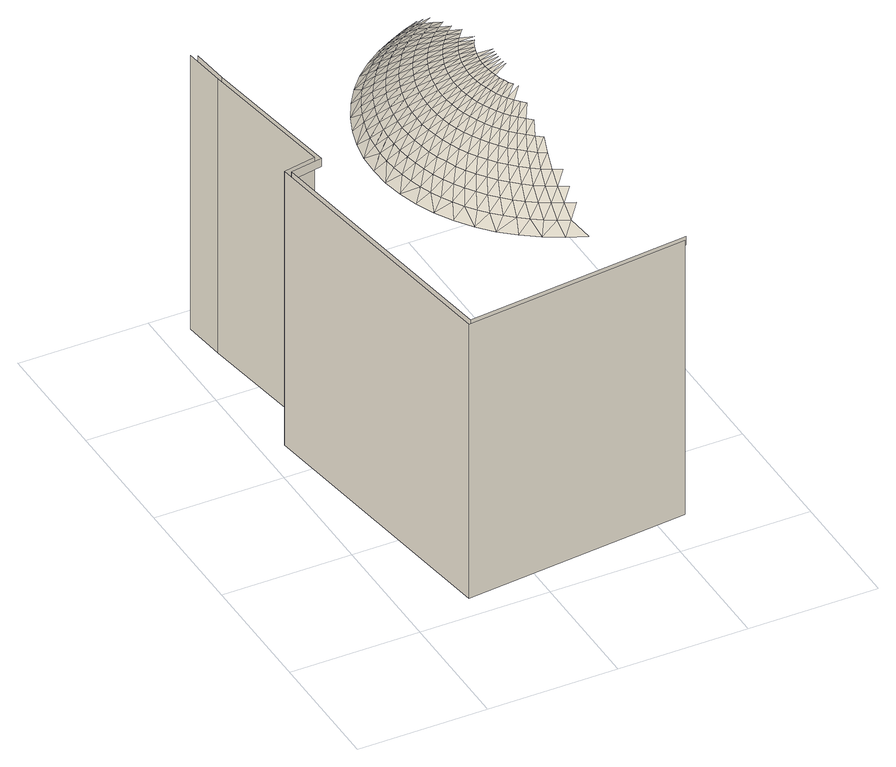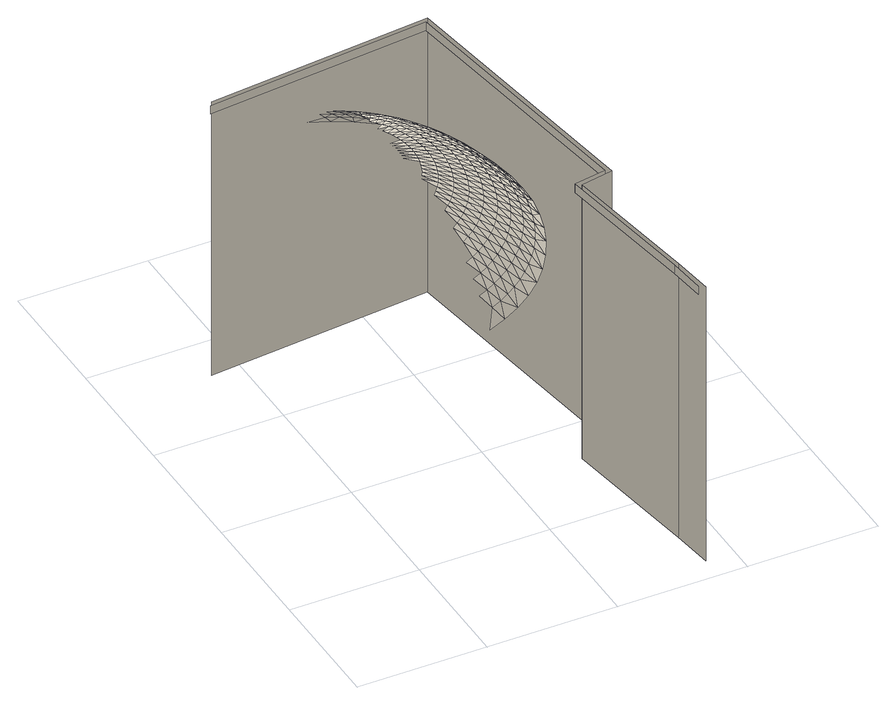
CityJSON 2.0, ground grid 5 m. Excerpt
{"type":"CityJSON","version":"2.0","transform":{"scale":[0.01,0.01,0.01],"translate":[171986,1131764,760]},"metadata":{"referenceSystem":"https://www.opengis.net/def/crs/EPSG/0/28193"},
"CityObjects":{
"building1":{"type":"Building","attributes":{"height":{"value":"8.781","sources":[{"name":"inferred","type":"automatic","notes":"inferred from the number of floors and default height of a single floor"}]},"numberOfFloors":{"value":3,"sources":[{"name":"Amiran Atlas, sheet 12, map 4.3","type":"Secondary cartographic source"}],"paradata":{"author":"Beatrice Vaienti","date":"29-05-2023","comments":"In the atlas the value is \"1-3\", we have chosen a random value between 1 and 3 assigning a higher probability to 1 and 2 floors, respectively p=[0.35,0.35,0.3] for 1, 2, 3 floors","version":0}},"roof":{"type":{"value":"domed","paradata":{"author":"Beatrice Vaienti","date":"29-05-2023","version":0}},"parameters":{"baseFloorThickness":{"value":"0.254"},"railingHeight":{"value":"0.357"},"railingWidth":{"value":"0.179"},"domePercentVertRadius":{"value":"0.496"},"domePercentBaseRadius":{"value":"0.496"}}},"floorHeight":{"value":"2.927","sources":[{"name":"random","type":"automatic","notes":"Random value picked in the default range: [2.8, 3.5]"}]},"updatedGeometry":true,"terrainDifference":{"value":"2.1902035290715287"}},"geometry":[{"type":"MultiSurface","lod":"2","boundaries":[[[0,1,2,3]],[[4,5,6,7]],[[8,9,1,0]],[[5,10,11,6]],[[9,8,12,13]],[[14,15,11,10]],[[13,12,16,17]],[[18,19,20]],[[21,22,15,14]],[[23,20,24]],[[25,26,19]],[[18,27,19]],[[23,18,20]],[[27,25,19]],[[28,24,29]],[[30,23,24]],[[31,32,26]],[[25,33,26]],[[28,30,24]],[[33,31,26]],[[3,2,34,35]],[[36,29,37]],[[36,28,29]],[[38,27,18]],[[39,18,23]],[[40,25,27]],[[41,42,32]],[[31,41,32]],[[43,23,30]],[[44,33,25]],[[45,30,28]],[[39,38,18]],[[38,40,27]],[[46,47,4,7]],[[43,39,23]],[[48,31,33]],[[49,36,37]],[[40,44,25]],[[45,43,30]],[[41,50,42]],[[51,28,36]],[[44,48,33]],[[52,41,31]],[[53,49,37]],[[53,37,54]],[[51,45,28]],[[48,52,31]],[[50,55,42]],[[55,56,42]],[[57,36,49]],[[58,38,39]],[[59,40,38]],[[60,50,41]],[[57,51,36]],[[61,39,43]],[[62,44,40]],[[52,60,41]],[[63,43,45]],[[64,48,44]],[[65,53,54]],[[66,49,53]],[[58,59,38]],[[61,58,39]],[[59,62,40]],[[66,57,49]],[[67,45,51]],[[63,61,43]],[[55,68,56]],[[69,55,50]],[[70,52,48]],[[62,64,44]],[[60,69,50]],[[67,63,45]],[[71,65,54]],[[72,51,57]],[[71,54,73]],[[64,70,48]],[[74,60,52]],[[75,53,65]],[[75,66,53]],[[68,76,56]],[[72,67,51]],[[76,77,56]],[[70,74,52]],[[78,68,55]],[[69,78,55]],[[79,57,66]],[[80,59,58]],[[81,58,61]],[[82,62,59]],[[83,69,60]],[[84,61,63]],[[79,72,57]],[[85,64,62]],[[74,83,60]],[[86,63,67]],[[87,75,65]],[[87,65,71]],[[88,70,64]],[[89,71,73]],[[81,80,58]],[[80,82,59]],[[90,66,75]],[[84,81,61]],[[82,85,62]],[[78,91,68]],[[90,79,66]],[[91,76,68]],[[92,67,72]],[[86,84,63]],[[93,78,69]],[[89,73,94]],[[76,95,77]],[[96,74,70]],[[85,88,64]],[[83,93,69]],[[92,86,67]],[[97,72,79]],[[88,96,70]],[[95,98,77]],[[99,87,71]],[[100,75,87]],[[99,71,89]],[[101,83,74]],[[100,90,75]],[[97,92,72]],[[102,91,78]],[[91,103,76]],[[96,101,74]],[[93,102,78]],[[104,80,81]],[[103,95,76]],[[105,82,80]],[[106,79,90]],[[107,81,84]],[[108,85,82]],[[109,89,94]],[[110,93,83]],[[111,84,86]],[[106,97,79]],[[112,88,85]],[[113,87,99]],[[101,110,83]],[[113,100,87]],[[114,86,92]],[[95,115,98]],[[116,99,89]],[[104,105,80]],[[107,104,81]],[[117,96,88]],[[105,108,82]],[[118,90,100]],[[116,89,109]],[[111,107,84]],[[102,119,91]],[[119,103,91]],[[108,112,85]],[[118,106,90]],[[120,92,97]],[[121,109,94]],[[122,102,93]],[[103,123,95]],[[114,111,86]],[[124,101,96]],[[112,117,88]],[[110,122,93]],[[123,115,95]],[[121,94,125]],[[120,114,92]],[[115,126,98]],[[127,113,99]],[[128,97,106]],[[127,99,116]],[[117,124,96]],[[129,100,113]],[[129,118,100]],[[130,110,101]],[[131,116,109]],[[119,132,103]],[[128,120,97]],[[126,133,98]],[[134,119,102]],[[132,123,103]],[[122,134,102]],[[135,105,104]],[[124,130,101]],[[136,104,107]],[[131,109,121]],[[137,108,105]],[[138,106,118]],[[139,107,111]],[[140,112,108]],[[123,141,115]],[[142,122,110]],[[143,111,114]],[[138,128,106]],[[144,113,127]],[[145,117,112]],[[141,126,115]],[[144,129,113]],[[146,127,116]],[[130,142,110]],[[146,116,131]],[[136,135,104]],[[147,114,120]],[[135,137,105]],[[148,121,125]],[[139,136,107]],[[149,118,129]],[[137,140,108]],[[150,132,119]],[[151,124,117]],[[134,150,119]],[[132,152,123]],[[143,139,111]],[[140,145,112]],[[149,138,118]],[[153,134,122]],[[152,141,123]],[[154,131,121]],[[155,120,128]],[[147,143,114]],[[126,156,133]],[[142,153,122]],[[157,130,124]],[[145,151,117]],[[154,121,148]],[[158,144,127]],[[158,127,146]],[[148,125,159]],[[155,147,120]],[[141,160,126]],[[161,129,144]],[[162,128,138]],[[163,146,131]],[[151,157,124]],[[161,149,129]],[[150,164,132]],[[165,142,130]],[[164,152,132]],[[160,156,126]],[[163,131,154]],[[166,150,134]],[[156,167,133]],[[162,155,128]],[[153,166,134]],[[168,135,136]],[[169,137,135]],[[152,170,141]],[[171,136,139]],[[157,165,130]],[[172,140,137]],[[173,138,149]],[[174,139,143]],[[170,160,141]],[[175,145,140]],[[176,153,142]],[[177,154,148]],[[178,144,158]],[[179,158,146]],[[173,162,138]],[[180,143,147]],[[178,161,144]],[[179,146,163]],[[181,151,145]],[[165,176,142]],[[168,169,135]],[[182,164,150]],[[171,168,136]],[[169,172,137]],[[164,183,152]],[[166,182,150]],[[184,147,155]],[[185,149,161]],[[174,171,139]],[[186,163,154]],[[160,187,156]],[[183,170,152]],[[172,175,140]],[[188,157,151]],[[156,189,167]],[[180,174,143]],[[185,173,149]],[[190,166,153]],[[175,181,145]],[[191,155,162]],[[187,189,156]],[[176,190,153]],[[170,192,160]],[[184,180,147]],[[193,158,179]],[[193,178,158]],[[194,165,157]],[[181,188,151]],[[195,179,163]],[[196,161,178]],[[192,187,160]],[[191,184,155]],[[197,162,173]],[[182,198,164]],[[198,183,164]],[[196,185,161]],[[188,194,157]],[[199,182,166]],[[200,176,165]],[[183,201,170]],[[190,199,166]],[[189,202,167]],[[197,191,162]],[[201,192,170]],[[203,169,168]],[[204,168,171]],[[205,172,169]],[[194,200,165]],[[206,173,185]],[[207,171,174]],[[208,175,172]],[[187,209,189]],[[210,178,193]],[[211,174,180]],[[212,190,176]],[[210,196,178]],[[213,181,175]],[[206,197,173]],[[192,214,187]],[[215,180,184]],[[198,216,183]],[[217,198,182]],[[202,218,167]],[[216,201,183]],[[200,212,176]],[[199,217,182]],[[219,188,181]],[[209,202,189]],[[204,203,168]],[[203,205,169]],[[220,185,196]],[[207,204,171]],[[205,208,172]],[[214,209,187]],[[221,184,191]],[[211,207,174]],[[201,222,192]],[[208,213,175]],[[223,199,190]],[[224,194,188]],[[220,206,185]],[[215,211,180]],[[213,219,181]],[[222,214,192]],[[212,223,190]],[[225,191,197]],[[221,215,184]],[[226,200,194]],[[227,216,198]],[[219,224,188]],[[217,227,198]],[[216,228,201]],[[229,197,206]],[[230,217,199]],[[225,221,191]],[[209,231,202]],[[228,222,201]],[[224,226,194]],[[232,212,200]],[[214,233,209]],[[202,234,218]],[[223,230,199]],[[229,225,197]],[[235,203,204]],[[236,205,203]],[[222,237,214]],[[238,204,207]],[[231,234,202]],[[239,208,205]],[[226,232,200]],[[233,231,209]],[[240,207,211]],[[241,213,208]],[[227,242,216]],[[243,223,212]],[[242,228,216]],[[244,227,217]],[[245,211,215]],[[237,233,214]],[[246,219,213]],[[230,244,217]],[[228,247,222]],[[232,243,212]],[[248,215,221]],[[249,224,219]],[[235,236,203]],[[247,237,222]],[[238,235,204]],[[236,239,205]],[[234,250,218]],[[240,238,207]],[[251,230,223]],[[239,241,208]],[[245,240,211]],[[252,226,224]],[[241,246,213]],[[243,251,223]],[[231,253,234]],[[233,254,231]],[[255,242,227]],[[242,256,228]],[[244,255,227]],[[246,249,219]],[[256,247,228]],[[237,257,233]],[[258,232,226]],[[250,259,218]],[[260,244,230]],[[249,252,224]],[[254,253,231]],[[247,261,237]],[[253,250,234]],[[257,254,233]],[[251,260,230]],[[262,243,232]],[[252,258,226]],[[261,257,237]],[[255,263,242]],[[263,256,242]],[[264,255,244]],[[258,262,232]],[[256,265,247]],[[266,239,236]],[[267,251,243]],[[268,241,239]],[[260,264,244]],[[265,261,247]],[[269,246,241]],[[254,270,253]],[[271,249,246]],[[262,267,243]],[[257,272,254]],[[253,273,250]],[[274,260,251]],[[275,252,249]],[[261,276,257]],[[250,277,259]],[[263,278,256]],[[279,263,255]],[[278,265,256]],[[264,279,255]],[[272,270,254]],[[267,274,251]],[[270,273,253]],[[280,258,252]],[[276,272,257]],[[265,281,261]],[[273,277,250]],[[282,264,260]],[[283,262,258]],[[281,276,261]],[[274,282,260]],[[284,278,263]],[[279,284,263]],[[278,285,265]],[[277,286,259]],[[285,281,265]],[[287,279,264]],[[272,288,270]],[[270,289,273]],[[276,290,272]],[[282,287,264]],[[273,291,277]],[[281,292,276]],[[290,288,272]],[[288,289,270]],[[284,293,278]],[[293,285,278]],[[294,284,279]],[[292,290,276]],[[289,291,273]],[[285,295,281]],[[295,292,281]],[[277,296,286]],[[291,296,277]],[[293,297,285]],[[290,298,288]],[[297,295,285]],[[288,299,289]],[[292,300,290]],[[289,301,291]],[[295,302,292]],[[298,299,288]],[[300,298,290]],[[299,301,289]],[[291,303,296]],[[302,300,292]],[[296,304,286]],[[301,303,291]],[[300,305,298]],[[298,306,299]],[[303,304,296]],[[299,307,301]],[[304,308,286]],[[305,306,298]],[[306,307,299]],[[301,309,303]],[[307,309,301]],[[303,310,304]],[[309,310,303]],[[307,311,309]],[[304,312,308]],[[310,312,304]],[[309,313,310]],[[310,314,312]],[[312,315,308]]]}]}
},
"vertices":[
[87,1165,1245],[87,1165,87],[238,94,87],[238,94,1245],[253,114,1210],[107,1150,1210],[107,1150,1245],[253,114,1245],[214,1188,1245],[214,1188,87],[234,1173,1210],[234,1173,1245],[131,1740,1245],[131,1740,87],[148,1742,1210],[148,1742,1245],[112,1903,1245],[112,1903,87],[450,860,1255],[398,910,1210],[420,833,1210],[132,1888,1210],[132,1888,1245],[466,816,1255],[450,760,1210],[427,951,1255],[384,989,1210],[437,905,1255],[507,731,1255],[489,690,1210],[485,773,1255],[417,1045,1255],[380,1068,1210],[421,998,1255],[1113,181,87],[1113,181,1245],[532,691,1255],[535,625,1210],[481,893,1298],[495,851,1298],[471,936,1298],[417,1092,1255],[384,1148,1210],[512,810,1298],[463,980,1298],[531,771,1298],[1127,200,1245],[1127,200,1210],[458,1024,1298],[560,653,1255],[421,1139,1255],[553,732,1298],[457,1068,1298],[590,617,1255],[588,566,1210],[427,1185,1255],[398,1226,1210],[578,696,1298],[528,886,1338],[517,925,1338],[458,1112,1298],[543,847,1338],[509,966,1338],[559,809,1338],[503,1006,1338],[623,584,1255],[605,661,1298],[579,773,1338],[437,1231,1255],[463,1156,1298],[500,1048,1338],[658,552,1255],[601,738,1338],[647,513,1210],[500,1089,1338],[635,628,1298],[450,1276,1255],[420,1303,1210],[471,1200,1298],[625,704,1338],[566,918,1376],[578,882,1376],[557,955,1376],[503,1130,1338],[592,846,1376],[550,992,1376],[609,812,1376],[667,597,1298],[546,1030,1376],[695,523,1255],[651,673,1338],[481,1243,1298],[628,779,1376],[509,1171,1338],[712,466,1210],[466,1320,1255],[545,1068,1376],[649,747,1376],[450,1376,1210],[700,569,1298],[680,643,1338],[546,1106,1376],[517,1211,1338],[495,1285,1298],[617,914,1410],[607,948,1410],[672,717,1376],[629,882,1410],[600,982,1410],[734,497,1255],[550,1144,1376],[643,850,1410],[595,1016,1410],[711,615,1338],[659,819,1410],[485,1363,1255],[736,543,1298],[593,1051,1410],[698,689,1376],[528,1251,1338],[678,790,1410],[774,473,1255],[557,1182,1376],[512,1326,1298],[593,1086,1410],[782,428,1210],[507,1405,1255],[743,590,1338],[698,761,1410],[725,663,1376],[595,1120,1410],[774,519,1298],[543,1290,1338],[489,1446,1210],[566,1219,1376],[660,945,1441],[669,915,1441],[652,975,1441],[720,735,1410],[681,886,1441],[647,1006,1441],[531,1366,1298],[600,1155,1410],[695,858,1441],[755,638,1376],[643,1037,1441],[777,567,1338],[710,831,1441],[817,453,1255],[744,710,1410],[578,1255,1376],[642,1068,1441],[559,1327,1338],[607,1189,1410],[813,499,1298],[728,805,1441],[532,1445,1255],[643,1099,1441],[785,616,1376],[856,397,1210],[553,1404,1298],[770,687,1410],[747,780,1441],[813,546,1338],[592,1290,1376],[647,1131,1441],[617,1222,1410],[535,1511,1210],[713,946,1469],[706,972,1469],[579,1364,1338],[723,920,1469],[700,999,1469],[768,757,1441],[734,894,1469],[696,1027,1469],[652,1161,1441],[853,481,1298],[798,665,1410],[818,596,1376],[747,870,1469],[694,1054,1469],[629,1255,1410],[609,1324,1376],[762,846,1469],[791,735,1441],[850,528,1338],[578,1441,1298],[694,1082,1469],[560,1483,1255],[660,1192,1441],[778,824,1469],[601,1399,1338],[827,646,1410],[696,1110,1469],[851,578,1376],[814,715,1441],[796,803,1469],[643,1287,1410],[669,1221,1441],[700,1137,1469],[628,1357,1376],[590,1519,1255],[761,974,1494],[768,951,1494],[755,997,1494],[815,783,1469],[777,929,1494],[751,1020,1494],[605,1475,1298],[840,696,1441],[787,907,1494],[706,1164,1469],[748,1044,1494],[625,1432,1338],[799,886,1494],[659,1317,1410],[681,1251,1441],[588,1571,1210],[747,1068,1494],[836,764,1469],[813,866,1494],[649,1389,1376],[713,1191,1469],[748,1092,1494],[828,848,1494],[751,1116,1494],[695,1279,1441],[678,1347,1410],[844,830,1494],[723,1217,1469],[635,1508,1298],[755,1140,1494],[651,1464,1338],[623,1553,1255],[816,979,1514],[811,998,1514],[672,1419,1376],[823,960,1514],[807,1018,1514],[831,942,1514],[804,1038,1514],[710,1306,1441],[761,1163,1494],[734,1242,1469],[841,924,1514],[802,1058,1514],[698,1375,1410],[851,907,1514],[802,1078,1514],[658,1584,1255],[768,1186,1494],[804,1098,1514],[667,1539,1298],[680,1493,1338],[747,1266,1469],[728,1332,1441],[698,1447,1376],[807,1118,1514],[647,1624,1210],[777,1208,1494],[720,1401,1410],[811,1138,1514],[762,1290,1469],[787,1229,1494],[747,1356,1441],[863,1020,1531],[816,1157,1514],[861,1036,1531],[859,1052,1531],[711,1521,1338],[858,1068,1531],[725,1474,1376],[700,1567,1298],[823,1176,1514],[859,1084,1531],[744,1426,1410],[695,1613,1255],[778,1312,1469],[799,1250,1494],[861,1100,1531],[768,1380,1441],[831,1195,1514],[863,1116,1531],[813,1270,1494],[796,1334,1469],[712,1670,1210],[841,1212,1514],[755,1498,1376],[743,1546,1338],[770,1450,1410],[736,1593,1298],[791,1401,1441],[828,1289,1494],[851,1229,1514],[815,1353,1469],[734,1639,1255],[844,1307,1494],[798,1471,1410],[785,1521,1376],[814,1421,1441],[777,1569,1338],[836,1372,1469],[774,1617,1298],[774,1663,1255],[840,1440,1441],[827,1491,1410],[818,1541,1376],[782,1708,1210],[813,1590,1338],[813,1638,1298],[851,1559,1376],[817,1684,1255],[850,1608,1338],[853,1656,1298],[856,1739,1210]
]}
